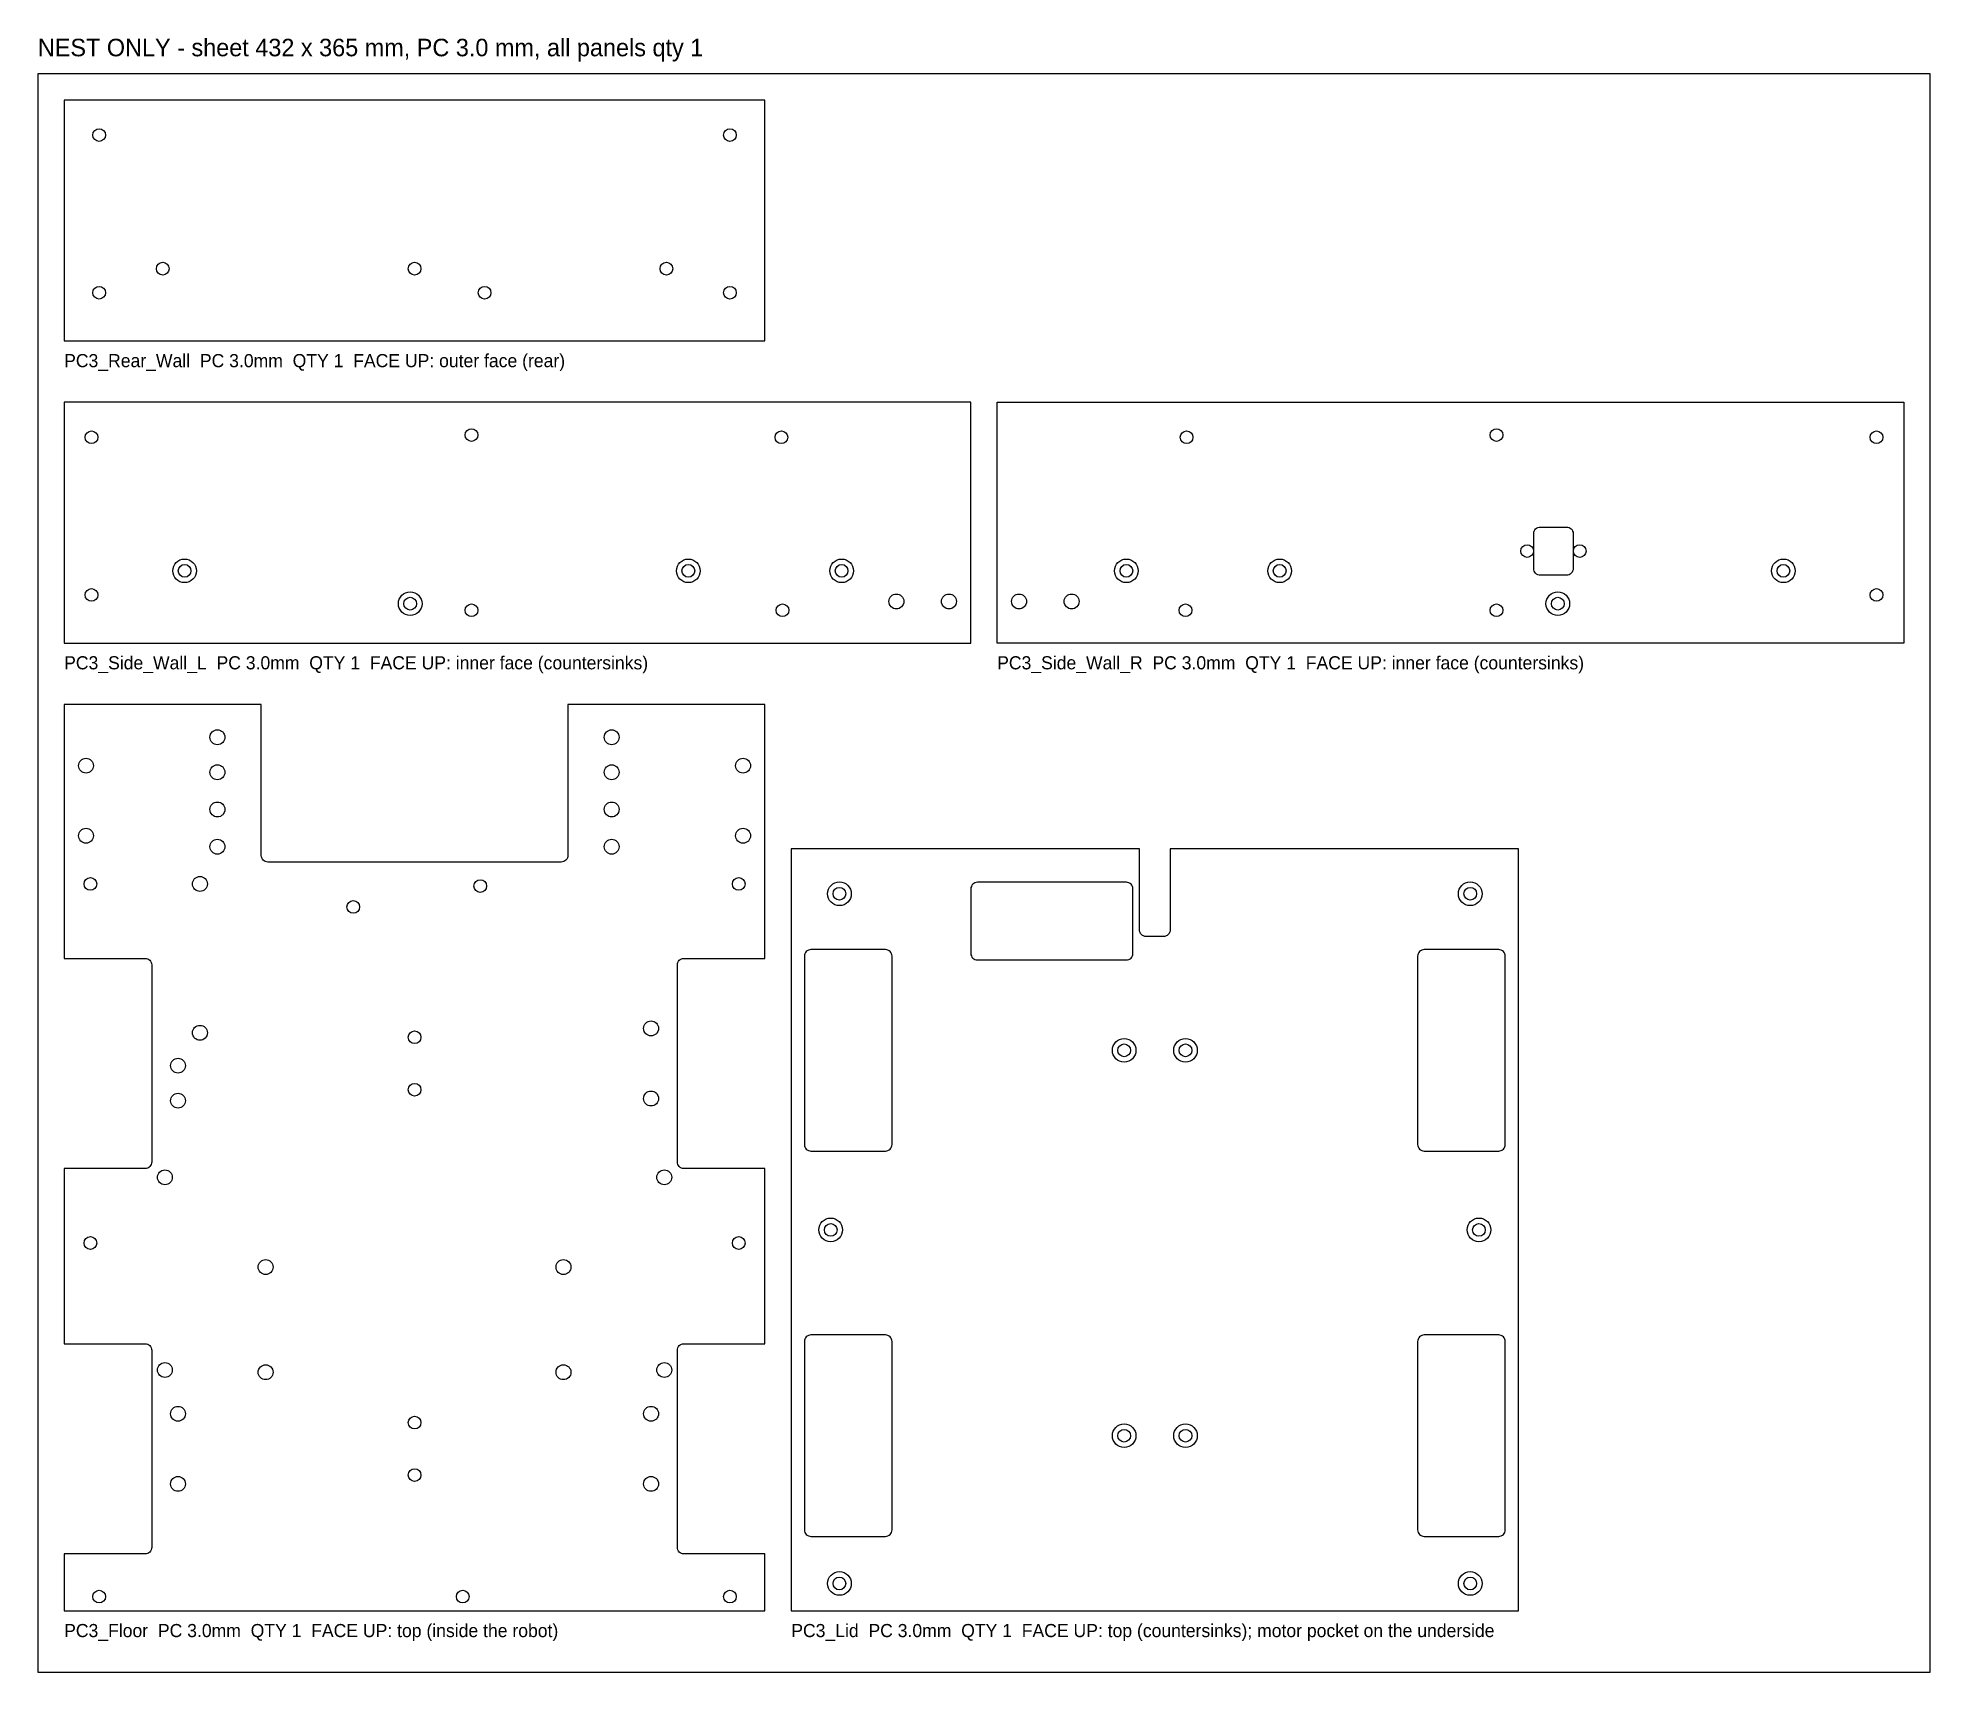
# Model space of a CAD drawing. Header units: millimetres. Extents: x 0 to 432, y 0 to 373.
import ezdxf

# ---------------------------------------------------------------- set-up
doc = ezdxf.new("R2010")
doc.units = ezdxf.units.MM
for name, color, linetype in [('CSK90_FACE_UP', 3, 'Continuous'), ('CUT_INNER', 1, 'Continuous'), ('CUT_OUTER', 7, 'Continuous'), ('NOTES', 5, 'Continuous'), ('POCKET_2.0mm_UNDERSIDE', 4, 'Continuous')]:
    doc.layers.add(name, color=color, linetype=linetype)

msp = doc.modelspace()

# ---------------------------------------------------------------- linework, layer by layer
at = {"layer": 'CSK90_FACE_UP'}
for centre in [(33.5, 251.5), (148.5, 251.5), (183.5, 251.5), (248.5, 251.5), (283.5, 251.5), (398.5, 251.5), (85, 244), (347, 244), (183, 177.75), (327, 177.75), (248, 142), (262, 142), (181, 101), (329, 101), (248, 54), (262, 54), (183, 20.25), (327, 20.25)]:
    msp.add_circle(centre, 2.7, dxfattribs=at)
at = {"layer": 'CUT_INNER'}
for points in [[(350.5, 252, -0.414214), (349, 250.5), (343, 250.5, -0.414214), (341.5, 252), (341.5, 260, -0.414214), (343, 261.5), (349, 261.5, -0.414214), (350.5, 260)], [(175, 120.5, 0.414214), (176.5, 119), (193.5, 119, 0.414214), (195, 120.5), (195, 163.5, 0.414214), (193.5, 165), (176.5, 165, 0.414214), (175, 163.5)], [(315, 120.5, 0.414214), (316.5, 119), (333.5, 119, 0.414214), (335, 120.5), (335, 163.5, 0.414214), (333.5, 165), (316.5, 165, 0.414214), (315, 163.5)], [(175, 32.5, 0.414214), (176.5, 31), (193.5, 31, 0.414214), (195, 32.5), (195, 75.5, 0.414214), (193.5, 77), (176.5, 77, 0.414214), (175, 75.5)], [(315, 32.5, 0.414214), (316.5, 31), (333.5, 31, 0.414214), (335, 32.5), (335, 75.5, 0.414214), (333.5, 77), (316.5, 77, 0.414214), (315, 75.5)]]:
    msp.add_lwpolyline(points, format="xyb", close=True, dxfattribs=at)
for centre, radius in [((14, 351), 1.45), ((158, 351), 1.45), ((28.5, 320.5), 1.45), ((86, 320.5), 1.45), ((143.5, 320.5), 1.45), ((14, 315), 1.45), ((102, 315), 1.45), ((158, 315), 1.45), ((12.25, 282), 1.45), ((99, 282.5), 1.45), ((169.75, 282), 1.45), ((262.25, 282), 1.45), ((333, 282.5), 1.45), ((419.75, 282), 1.45), ((340, 256), 1.45), ((352, 256), 1.45), ((33.5, 251.5), 1.45), ((148.5, 251.5), 1.45), ((183.5, 251.5), 1.45), ((248.5, 251.5), 1.45), ((283.5, 251.5), 1.45), ((398.5, 251.5), 1.45), ((12.25, 246), 1.45), ((419.75, 246), 1.45), ((85, 244), 1.45), ((99, 242.5), 1.45), ((170, 242.5), 1.45), ((196, 244.5), 1.7), ((208, 244.5), 1.7), ((224, 244.5), 1.7), ((236, 244.5), 1.7), ((262, 242.5), 1.45), ((333, 242.5), 1.45), ((347, 244), 1.45), ((41, 213.5), 1.7), ((131, 213.5), 1.7), ((11, 207), 1.7), ((161, 207), 1.7), ((41, 205.5), 1.7), ((131, 205.5), 1.7), ((41, 197), 1.7), ((131, 197), 1.7), ((11, 191), 1.7), ((41, 188.5), 1.7), ((131, 188.5), 1.7), ((161, 191), 1.7), ((12, 180), 1.45), ((37, 180), 1.7), ((160, 180), 1.45), ((101, 179.5), 1.45), ((183, 177.75), 1.45), ((327, 177.75), 1.45), ((72, 174.75), 1.45), ((37, 146), 1.7), ((140, 147), 1.7), ((86, 145), 1.45), ((248, 142), 1.45), ((262, 142), 1.45), ((32, 138.5), 1.7), ((86, 133), 1.45), ((32, 130.5), 1.7), ((140, 131), 1.7), ((29, 113), 1.7), ((143, 113), 1.7), ((12, 98), 1.45), ((160, 98), 1.45), ((181, 101), 1.45), ((329, 101), 1.45), ((52, 92.5), 1.7), ((120, 92.5), 1.7), ((29, 69), 1.7), ((52, 68.5), 1.7), ((120, 68.5), 1.7), ((143, 69), 1.7), ((32, 59), 1.7), ((140, 59), 1.7), ((86, 57), 1.45), ((248, 54), 1.45), ((262, 54), 1.45), ((32, 43), 1.7), ((86, 45), 1.45), ((140, 43), 1.7), ((183, 20.25), 1.45), ((327, 20.25), 1.45), ((14, 17.25), 1.45), ((97, 17.25), 1.45), ((158, 17.25), 1.45)]:
    msp.add_circle(centre, radius, dxfattribs=at)
at = {"layer": 'CUT_OUTER'}
for points in [[(6, 304), (166, 304), (166, 359), (6, 359)], [(6, 235), (213, 235), (213, 290), (6, 290)], [(426, 235), (219, 235), (219, 290), (426, 290)]]:
    msp.add_lwpolyline(points, close=True, dxfattribs=at)
for points in [[(6, 14), (166, 14), (166, 27), (147.5, 27, -0.414214), (146, 28.5), (146, 73.5, -0.414214), (147.5, 75), (166, 75), (166, 115), (147.5, 115, -0.414214), (146, 116.5), (146, 161.5, -0.414214), (147.5, 163), (166, 163), (166, 221), (121, 221), (121, 186.5, -0.414214), (119.5, 185), (52.5, 185, -0.414214), (51, 186.5), (51, 221), (6, 221), (6, 163), (24.5, 163, -0.414214), (26, 161.5), (26, 116.5, -0.414214), (24.5, 115), (6, 115), (6, 75), (24.5, 75, -0.414214), (26, 73.5), (26, 28.5, -0.414214), (24.5, 27), (6, 27)], [(172, 14), (338, 14), (338, 188), (258.5, 188), (258.5, 169.5, -0.414214), (257, 168), (253, 168, -0.414214), (251.5, 169.5), (251.5, 188), (172, 188)]]:
    msp.add_lwpolyline(points, format="xyb", close=True, dxfattribs=at)
at = {"layer": 'NOTES'}
msp.add_lwpolyline([(0, 0), (432, 0), (432, 365), (0, 365)], close=True, dxfattribs=at)
at = {"layer": 'POCKET_2.0mm_UNDERSIDE'}
msp.add_lwpolyline([(213, 164.13, 0.414214), (214.5, 162.63), (248.5, 162.63, 0.414214), (250, 164.13), (250, 178.87, 0.414214), (248.5, 180.37), (214.5, 180.37, 0.414214), (213, 178.87)], format="xyb", close=True, dxfattribs=at)

# ---------------------------------------------------------------- texts
at = {"layer": 'NOTES'}
for s, height, p in [('NEST ONLY - sheet 432 x 365 mm, PC 3.0 mm, all panels qty 1', 4, (0, 369)), ('PC3_Rear_Wall  PC 3.0mm  QTY 1  FACE UP: outer face (rear)', 3, (6, 298)), ('PC3_Side_Wall_L  PC 3.0mm  QTY 1  FACE UP: inner face (countersinks)', 3, (6, 229)), ('PC3_Side_Wall_R  PC 3.0mm  QTY 1  FACE UP: inner face (countersinks)', 3, (219, 229)), ('PC3_Floor  PC 3.0mm  QTY 1  FACE UP: top (inside the robot)', 3, (6, 8)), ('PC3_Lid  PC 3.0mm  QTY 1  FACE UP: top (countersinks); motor pocket on the underside', 3, (172, 8))]:
    msp.add_text(s, height=height, dxfattribs=at).set_placement(p)

doc.saveas('drawing.dxf')
